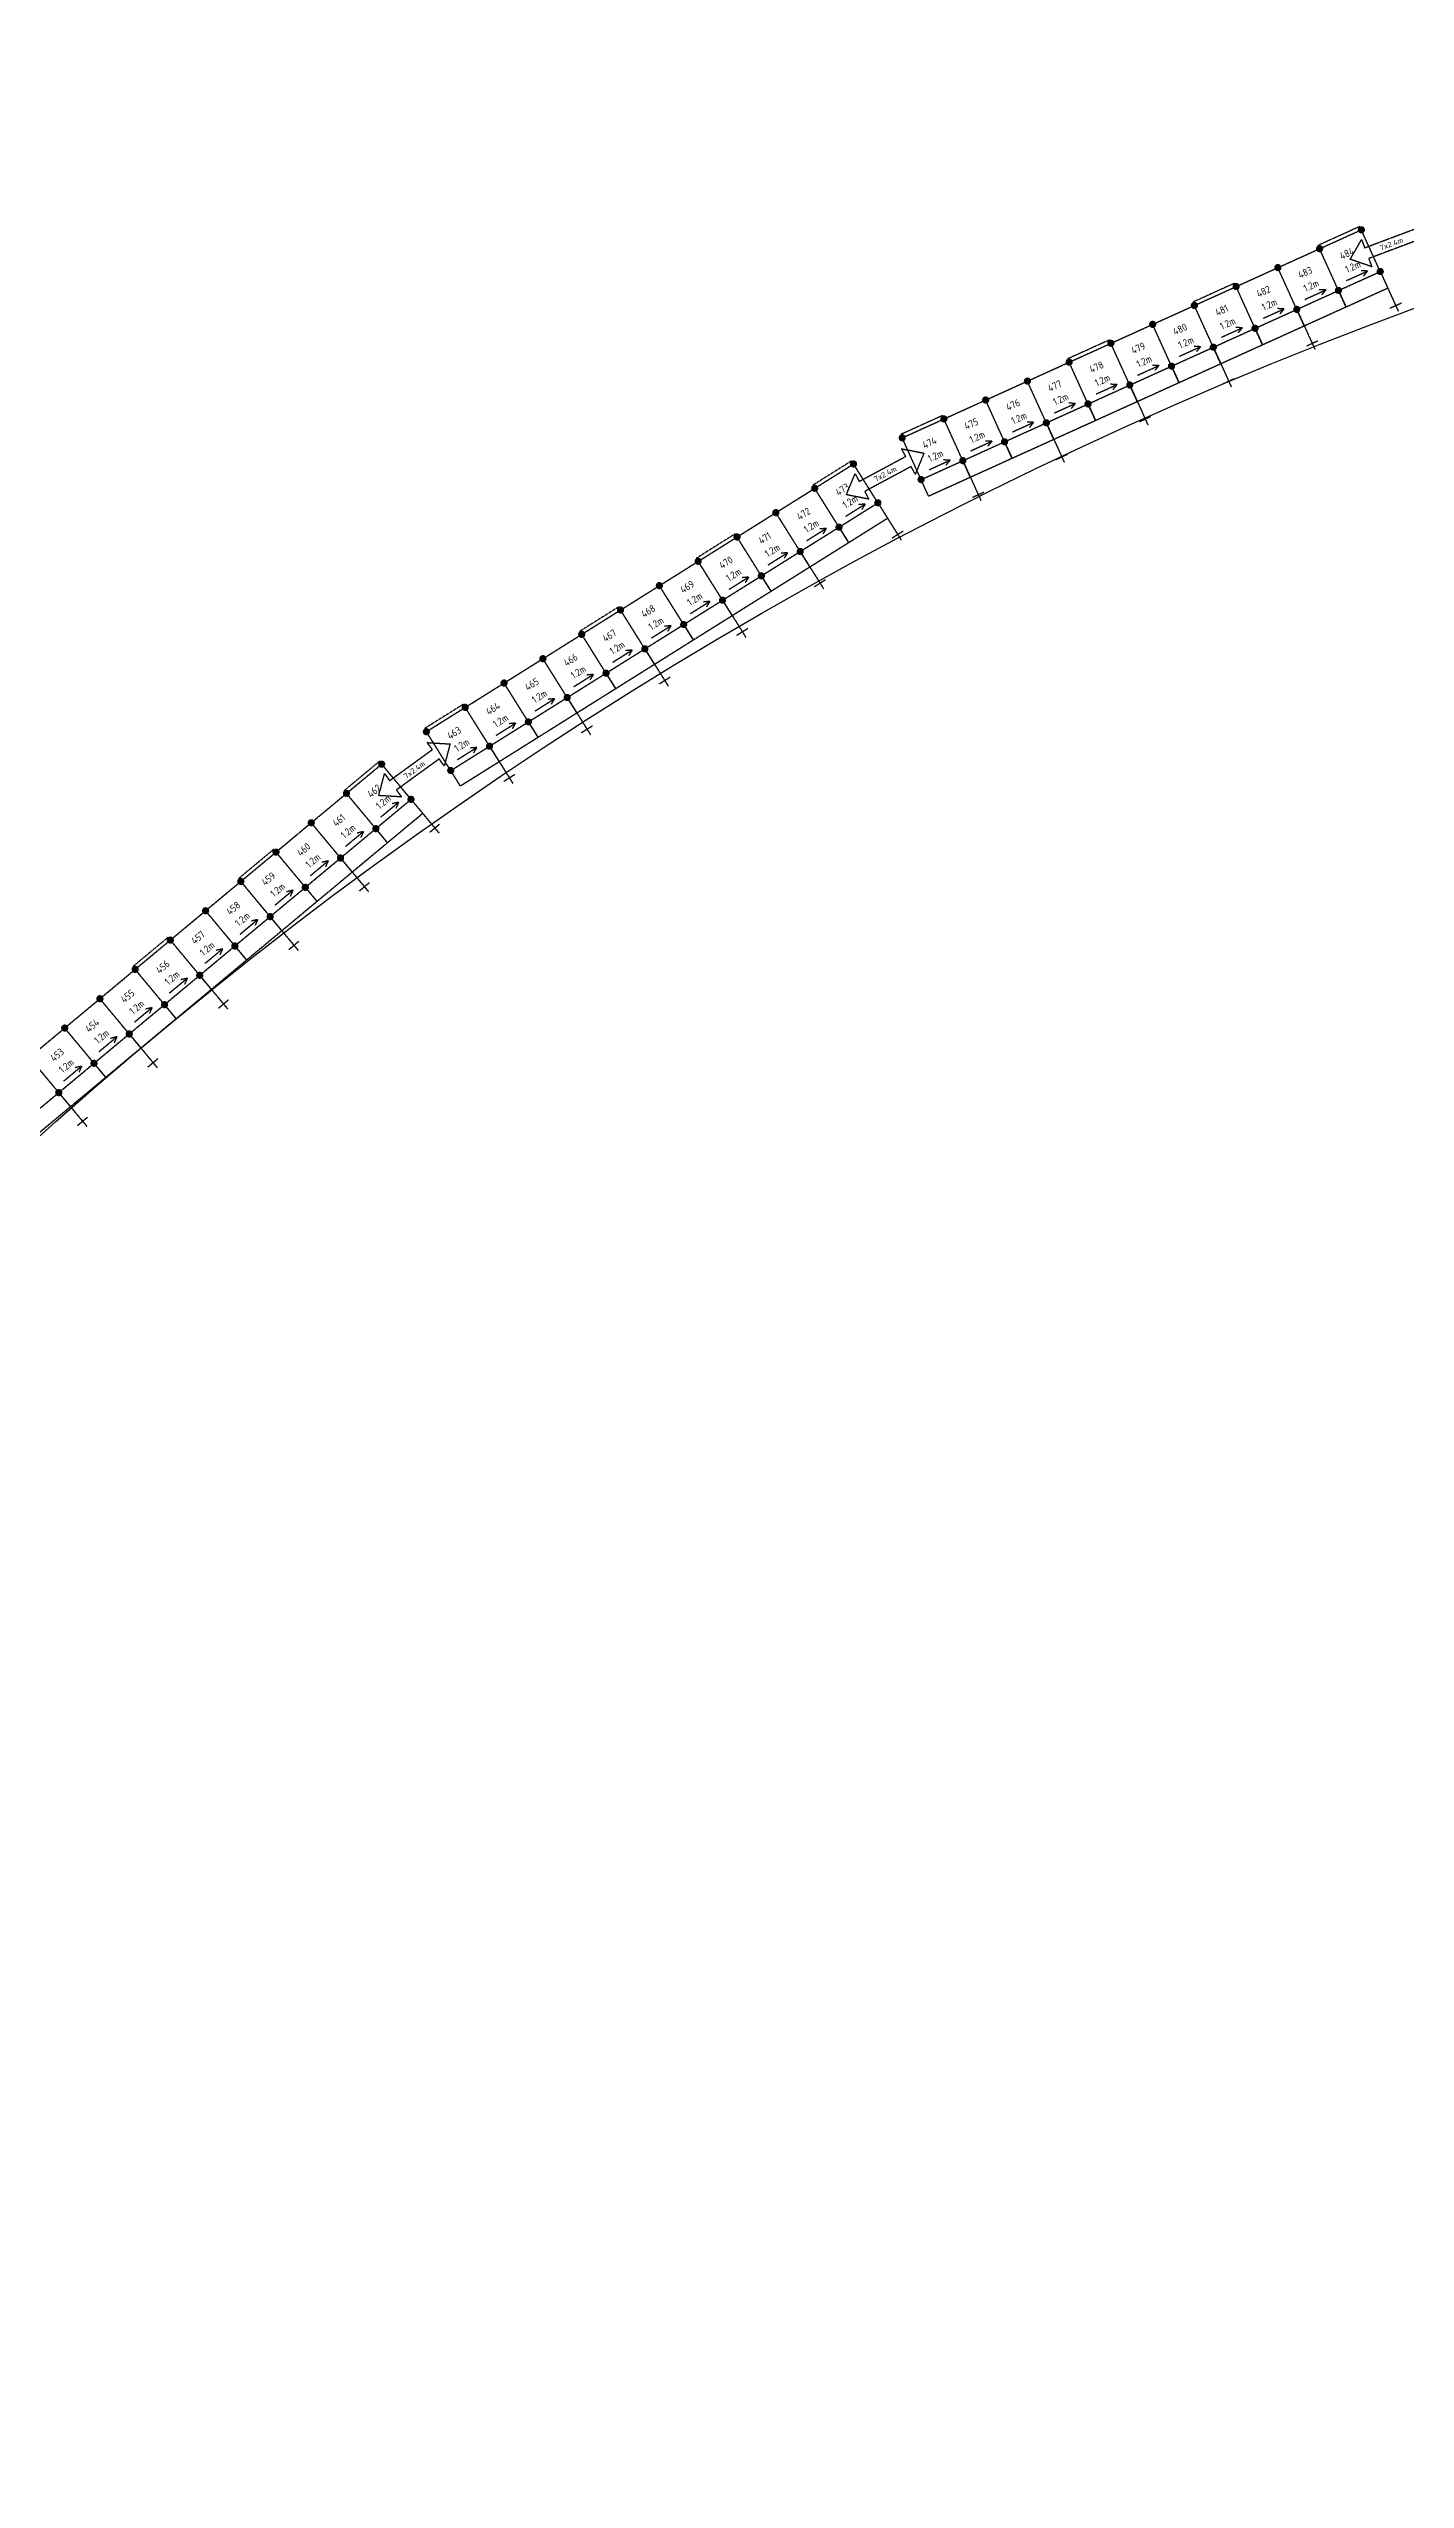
# Model space of a CAD drawing. Header units: millimetres. Extents: x -104667 to 131446, y -104429 to 134339.
# Drawn here: x -65138 to -27533, y 64347 to 131685 of the extents above; entities that cross this region are included whole.
import ezdxf
from ezdxf.enums import TextEntityAlignment as Align

# ---------------------------------------------------------------- set-up
doc = ezdxf.new("R2010")
doc.units = ezdxf.units.MM
doc.linetypes.add('KwikScaf_DASHED', pattern=[3.75, 2.5, -1.25])
doc.linetypes.add('KwikScaf_Line', pattern=[1, 1, 0])
doc.layers.get('0').update_dxf_attribs({"linetype": 'CONTINUOUS'})
doc.layers.add('KwikScaf Schematic', color=7, linetype='CONTINUOUS')
doc.styles.add('KwikScaf ISO', font='isocp.shx')

msp = doc.modelspace()

# ---------------------------------------------------------------- linework, layer by layer
msp.add_circle((13389, 13628), 118057)
at = {"layer": 'KwikScaf Schematic', "color": 1, "linetype": 'KwikScaf_DASHED'}
for p, q in [((-28796, 126757), (-29953, 126233)), ((-32267, 125185), (-33423, 124661)), ((-35737, 123613), (-36894, 123090)), ((-40365, 121518), (-41522, 120994)), ((-42881, 120263), (-43958, 119589)), ((-46110, 118240), (-47186, 117566)), ((-49339, 116218), (-50415, 115543)), ((-53644, 113521), (-54720, 112846)), ((-55970, 111940), (-56946, 111128)), ((-58898, 109503), (-59874, 108691)), ((-61827, 107066), (-62803, 106253))]:
    msp.add_line(p, q, dxfattribs=at)
at = {"layer": 'KwikScaf Schematic', "color": 1, "linetype": 'KwikScaf_Line'}
for p, q in [((-29912, 126142), (-28755, 126666)), ((-28231, 125509), (-28755, 126666)), ((-31068, 125618), (-29912, 126142)), ((-29388, 124985), (-29912, 126142)), ((-32225, 125094), (-31068, 125618)), ((-30544, 124461), (-31068, 125618)), ((-29388, 124985), (-28231, 125509)), ((-29164, 125261), (-28585, 125523)), ((-28585, 125523), (-28763, 125530)), ((-28585, 125523), (-28697, 125385)), ((-28231, 125509), (-28021, 125046)), ((-33382, 124570), (-32225, 125094)), ((-31701, 123937), (-32225, 125094)), ((-30544, 124461), (-29388, 124985)), ((-30321, 124737), (-29742, 124999)), ((-29742, 124999), (-29920, 125006)), ((-29742, 124999), (-29854, 124861)), ((-29388, 124985), (-29178, 124523)), ((-29178, 124523), (-29388, 124985)), ((-28021, 125046), (-29178, 124523)), ((-28021, 125046), (-27732, 124409)), ((-27964, 124496), (-27645, 124640)), ((-35696, 123522), (-34539, 124046)), ((-34539, 124046), (-33382, 124570)), ((-34015, 122889), (-34539, 124046)), ((-32858, 123413), (-33382, 124570)), ((-32858, 123413), (-31701, 123937)), ((-32635, 123689), (-32056, 123951)), ((-32056, 123951), (-32233, 123958)), ((-32056, 123951), (-32168, 123813)), ((-31701, 123937), (-30544, 124461)), ((-31701, 123937), (-31492, 123475)), ((-31492, 123475), (-31701, 123937)), ((-30335, 123999), (-31492, 123475)), ((-31478, 124213), (-30899, 124475)), ((-30899, 124475), (-31077, 124482)), ((-30899, 124475), (-31011, 124337)), ((-30544, 124461), (-30335, 123999)), ((-30335, 123999), (-30544, 124461)), ((-29178, 124523), (-30335, 123999)), ((-30335, 123999), (-30046, 123361)), ((-36853, 122998), (-35696, 123522)), ((-35172, 122365), (-35696, 123522)), ((-34015, 122889), (-32858, 123413)), ((-33791, 123165), (-33213, 123427)), ((-33213, 123427), (-33390, 123434)), ((-33213, 123427), (-33325, 123289)), ((-32858, 123413), (-32649, 122951)), ((-32649, 122951), (-32858, 123413)), ((-31492, 123475), (-32649, 122951)), ((-30278, 123448), (-29959, 123593)), ((-38010, 122474), (-36853, 122998)), ((-36329, 121842), (-36853, 122998)), ((-35172, 122365), (-34015, 122889)), ((-34948, 122641), (-34370, 122903)), ((-34370, 122903), (-34547, 122910)), ((-34370, 122903), (-34482, 122765)), ((-34015, 122889), (-33806, 122427)), ((-33806, 122427), (-34015, 122889)), ((-32649, 122951), (-33806, 122427)), ((-32649, 122951), (-32360, 122313)), ((-40323, 121427), (-39167, 121950)), ((-39167, 121950), (-38010, 122474)), ((-38643, 120794), (-39167, 121950)), ((-37486, 121318), (-38010, 122474)), ((-36329, 121842), (-35172, 122365)), ((-34962, 121903), (-36119, 121379)), ((-36105, 122117), (-35527, 122379)), ((-35527, 122379), (-35704, 122386)), ((-35527, 122379), (-35639, 122241)), ((-35172, 122365), (-34962, 121903)), ((-34962, 121903), (-35172, 122365)), ((-33806, 122427), (-34962, 121903)), ((-34962, 121903), (-34674, 121265)), ((-32591, 122400), (-32273, 122545)), ((-41480, 120903), (-40323, 121427)), ((-39799, 120270), (-40323, 121427)), ((-38643, 120794), (-37486, 121318)), ((-38419, 121069), (-37840, 121331)), ((-37840, 121331), (-38018, 121338)), ((-37840, 121331), (-37952, 121193)), ((-37486, 121318), (-36329, 121842)), ((-37486, 121318), (-37276, 120855)), ((-37276, 120855), (-37486, 121318)), ((-36119, 121379), (-37276, 120855)), ((-37262, 121593), (-36684, 121855)), ((-36684, 121855), (-36861, 121862)), ((-36684, 121855), (-36795, 121717)), ((-36329, 121842), (-36119, 121379)), ((-36119, 121379), (-36329, 121842)), ((-34905, 121352), (-34586, 121497)), ((-40956, 119746), (-41480, 120903)), ((-39799, 120270), (-38643, 120794)), ((-39576, 120545), (-38997, 120807)), ((-38997, 120807), (-39175, 120814)), ((-38997, 120807), (-39109, 120669)), ((-38643, 120794), (-38433, 120331)), ((-38433, 120331), (-38643, 120794)), ((-37276, 120855), (-38433, 120331)), ((-37276, 120855), (-36987, 120217)), ((-43905, 119504), (-42828, 120178)), ((-42154, 119102), (-42828, 120178)), ((-40956, 119746), (-39799, 120270)), ((-40733, 120021), (-40154, 120283)), ((-40154, 120283), (-40332, 120290)), ((-40154, 120283), (-40266, 120145)), ((-39799, 120270), (-39590, 119807)), ((-39590, 119807), (-39799, 120270)), ((-38433, 120331), (-39590, 119807)), ((-37219, 120304), (-36900, 120449)), ((-44981, 118830), (-43905, 119504)), ((-43230, 118428), (-43905, 119504)), ((-40747, 119283), (-40956, 119746)), ((-39590, 119807), (-40747, 119283)), ((-39590, 119807), (-39301, 119169)), ((-39533, 119256), (-39214, 119401)), ((-46057, 118156), (-44981, 118830)), ((-44307, 117754), (-44981, 118830)), ((-43230, 118428), (-42154, 119102)), ((-43046, 118731), (-42507, 119068)), ((-41884, 118672), (-42961, 117997)), ((-42507, 119068), (-42684, 119051)), ((-42507, 119068), (-42600, 118917)), ((-42154, 119102), (-41884, 118672)), ((-41884, 118672), (-41513, 118079)), ((-47133, 117481), (-46057, 118156)), ((-45383, 117079), (-46057, 118156)), ((-44307, 117754), (-43230, 118428)), ((-44122, 118057), (-43584, 118394)), ((-42961, 117997), (-44037, 117323)), ((-43584, 118394), (-43760, 118377)), ((-43584, 118394), (-43676, 118242)), ((-43230, 118428), (-42961, 117997)), ((-42961, 117997), (-43230, 118428)), ((-41754, 118134), (-41457, 118320)), ((-48210, 116807), (-47133, 117481)), ((-46459, 116405), (-47133, 117481)), ((-45383, 117079), (-44307, 117754)), ((-45198, 117383), (-44660, 117720)), ((-44037, 117323), (-45113, 116649)), ((-44660, 117720), (-44837, 117703)), ((-44660, 117720), (-44752, 117568)), ((-44307, 117754), (-44037, 117323)), ((-44037, 117323), (-44307, 117754)), ((-44037, 117323), (-43665, 116730)), ((-49286, 116133), (-48210, 116807)), ((-47535, 115731), (-48210, 116807)), ((-46459, 116405), (-45383, 117079)), ((-46274, 116708), (-45736, 117045)), ((-45113, 116649), (-46189, 115975)), ((-45736, 117045), (-45913, 117028)), ((-45736, 117045), (-45829, 116894)), ((-45383, 117079), (-45113, 116649)), ((-45113, 116649), (-45383, 117079)), ((-43906, 116785), (-43610, 116971)), ((-50362, 115459), (-49286, 116133)), ((-48612, 115057), (-49286, 116133)), ((-47535, 115731), (-46459, 116405)), ((-47351, 116034), (-46812, 116371)), ((-46189, 115975), (-47266, 115300)), ((-46812, 116371), (-46989, 116354)), ((-46812, 116371), (-46905, 116220)), ((-46459, 116405), (-46189, 115975)), ((-46189, 115975), (-46459, 116405)), ((-46189, 115975), (-45818, 115382)), ((-51438, 114784), (-50362, 115459)), ((-49688, 114382), (-50362, 115459)), ((-48612, 115057), (-47535, 115731)), ((-48427, 115360), (-47889, 115697)), ((-47266, 115300), (-48342, 114626)), ((-47889, 115697), (-48065, 115680)), ((-47889, 115697), (-47981, 115545)), ((-47535, 115731), (-47266, 115300)), ((-47266, 115300), (-47535, 115731)), ((-46059, 115437), (-45762, 115623)), ((-52514, 114110), (-51438, 114784)), ((-50764, 113708), (-51438, 114784)), ((-49688, 114382), (-48612, 115057)), ((-49503, 114686), (-48965, 115023)), ((-48342, 114626), (-49418, 113952)), ((-48965, 115023), (-49142, 115006)), ((-48965, 115023), (-49057, 114871)), ((-48612, 115057), (-48342, 114626)), ((-48342, 114626), (-48612, 115057)), ((-48342, 114626), (-47970, 114033)), ((-53591, 113436), (-52514, 114110)), ((-51840, 113034), (-52514, 114110)), ((-50764, 113708), (-49688, 114382)), ((-50579, 114011), (-50041, 114348)), ((-49418, 113952), (-50494, 113278)), ((-50041, 114348), (-50218, 114331)), ((-50041, 114348), (-50133, 114197)), ((-49688, 114382), (-49418, 113952)), ((-49418, 113952), (-49688, 114382)), ((-48211, 114088), (-47915, 114274)), ((-54667, 112762), (-53591, 113436)), ((-52916, 112360), (-53591, 113436)), ((-51840, 113034), (-50764, 113708)), ((-51655, 113337), (-51117, 113674)), ((-50494, 113278), (-51570, 112603)), ((-51117, 113674), (-51294, 113657)), ((-51117, 113674), (-51210, 113523)), ((-50764, 113708), (-50494, 113278)), ((-50494, 113278), (-50764, 113708)), ((-50494, 113278), (-50123, 112684)), ((-53993, 111685), (-54667, 112762)), ((-52916, 112360), (-51840, 113034)), ((-52732, 112663), (-52194, 113000)), ((-51570, 112603), (-52647, 111929)), ((-52194, 113000), (-52370, 112983)), ((-52194, 113000), (-52286, 112848)), ((-51840, 113034), (-51570, 112603)), ((-51570, 112603), (-51840, 113034)), ((-50364, 112740), (-50067, 112926)), ((-56882, 111051), (-55906, 111863)), ((-55093, 110887), (-55906, 111863)), ((-53993, 111685), (-52916, 112360)), ((-53808, 111988), (-53270, 112326)), ((-52647, 111929), (-53723, 111255)), ((-53270, 112326), (-53446, 112309)), ((-53270, 112326), (-53362, 112174)), ((-52916, 112360), (-52647, 111929)), ((-52647, 111929), (-52916, 112360)), ((-52647, 111929), (-52275, 111336)), ((-53723, 111255), (-53993, 111685)), ((-52516, 111391), (-52220, 111577)), ((-57858, 110239), (-56882, 111051)), ((-56070, 110075), (-56882, 111051)), ((-56070, 110075), (-55093, 110887)), ((-55927, 110400), (-55439, 110806)), ((-54768, 110497), (-55745, 109684)), ((-55439, 110806), (-55612, 110766)), ((-55439, 110806), (-55510, 110644)), ((-55093, 110887), (-54768, 110497)), ((-54768, 110497), (-54321, 109959)), ((-58834, 109426), (-57858, 110239)), ((-57046, 109262), (-57858, 110239)), ((-57046, 109262), (-56070, 110075)), ((-56903, 109588), (-56415, 109994)), ((-56415, 109994), (-56588, 109953)), ((-56415, 109994), (-56486, 109831)), ((-56070, 110075), (-55745, 109684)), ((-55745, 109684), (-56070, 110075)), ((-54567, 109981), (-54298, 110205)), ((-59810, 108614), (-58834, 109426)), ((-58022, 108450), (-58834, 109426)), ((-58022, 108450), (-57046, 109262)), ((-57879, 108775), (-57391, 109181)), ((-57391, 109181), (-57564, 109141)), ((-57391, 109181), (-57463, 109019)), ((-57046, 109262), (-56721, 108872)), ((-56721, 108872), (-57046, 109262)), ((-55745, 109684), (-56721, 108872)), ((-60787, 107801), (-59810, 108614)), ((-58998, 107638), (-59810, 108614)), ((-58998, 107638), (-58022, 108450)), ((-58022, 108450), (-57697, 108060)), ((-57697, 108060), (-58022, 108450)), ((-56721, 108872), (-57697, 108060)), ((-56721, 108872), (-56273, 108334)), ((-56519, 108356), (-56250, 108580)), ((-61763, 106989), (-60787, 107801)), ((-59974, 106825), (-60787, 107801)), ((-58856, 107963), (-58367, 108369)), ((-57697, 108060), (-58673, 107247)), ((-58367, 108369), (-58540, 108328)), ((-58367, 108369), (-58439, 108206)), ((-59974, 106825), (-58998, 107638)), ((-59832, 107150), (-59344, 107557)), ((-58673, 107247), (-59649, 106435)), ((-59344, 107557), (-59516, 107516)), ((-59344, 107557), (-59415, 107394)), ((-58998, 107638), (-58673, 107247)), ((-58673, 107247), (-58998, 107638)), ((-58673, 107247), (-58225, 106709)), ((-62739, 106177), (-61763, 106989)), ((-60950, 106013), (-61763, 106989)), ((-60950, 106013), (-59974, 106825)), ((-60808, 106338), (-60320, 106744)), ((-59649, 106435), (-60625, 105622)), ((-60320, 106744), (-60493, 106704)), ((-60320, 106744), (-60391, 106582)), ((-59974, 106825), (-59649, 106435)), ((-59649, 106435), (-59974, 106825)), ((-58472, 106732), (-58203, 106956)), ((-63715, 105364), (-62739, 106177)), ((-61927, 105200), (-62739, 106177)), ((-61927, 105200), (-60950, 106013)), ((-61784, 105526), (-61296, 105932)), ((-61296, 105932), (-61469, 105891)), ((-61296, 105932), (-61367, 105769)), ((-60950, 106013), (-60625, 105622)), ((-60625, 105622), (-60950, 106013)), ((-64691, 104552), (-63715, 105364)), ((-62903, 104388), (-63715, 105364)), ((-62903, 104388), (-61927, 105200)), ((-62760, 104713), (-62272, 105119)), ((-62272, 105119), (-62445, 105079)), ((-62272, 105119), (-62343, 104957)), ((-61927, 105200), (-61602, 104810)), ((-61602, 104810), (-61927, 105200)), ((-60625, 105622), (-61602, 104810)), ((-60625, 105622), (-60178, 105084)), ((-60424, 105107), (-60155, 105331)), ((-65667, 103739), (-64691, 104552)), ((-63879, 103576), (-64691, 104552)), ((-63879, 103576), (-62903, 104388)), ((-62903, 104388), (-62578, 103998)), ((-62578, 103998), (-62903, 104388)), ((-61602, 104810), (-62578, 103998)), ((-64855, 102763), (-65667, 103739)), ((-63736, 103901), (-63248, 104307)), ((-62578, 103998), (-63554, 103185)), ((-63248, 104307), (-63421, 104266)), ((-63248, 104307), (-63320, 104144)), ((-62578, 103998), (-62130, 103459)), ((-62376, 103482), (-62107, 103706)), ((-64855, 102763), (-63879, 103576)), ((-64713, 103088), (-64224, 103495)), ((-63554, 103185), (-64530, 102373)), ((-64224, 103495), (-64397, 103454)), ((-64224, 103495), (-64296, 103332)), ((-63879, 103576), (-63554, 103185)), ((-63554, 103185), (-63879, 103576)), ((-65831, 101951), (-64855, 102763)), ((-64530, 102373), (-65506, 101560)), ((-64855, 102763), (-64530, 102373)), ((-64530, 102373), (-64855, 102763)), ((-64530, 102373), (-64082, 101835)), ((-64329, 101857), (-64060, 102081))]:
    msp.add_line(p, q, dxfattribs=at)
at = {"layer": 'KwikScaf Schematic', "color": 3, "linetype": 'KwikScaf_Line'}
for p, q in [((-28664, 126168), (-27294, 126681)), ((-29064, 125847), (-28748, 126393)), ((-28748, 126393), (-28664, 126168)), ((-27181, 126381), (-28551, 125868)), ((-28467, 125643), (-29064, 125847)), ((-28551, 125868), (-28467, 125643)), ((-41382, 120389), (-41496, 120600)), ((-41496, 120600), (-40877, 120479)), ((-43026, 119325), (-42785, 119908)), ((-42785, 119908), (-42671, 119697)), ((-42671, 119697), (-41382, 120389)), ((-41231, 120107), (-42520, 119415)), ((-41117, 119896), (-41231, 120107)), ((-40877, 120479), (-41117, 119896)), ((-42406, 119203), (-43026, 119325)), ((-42520, 119415), (-42406, 119203)), ((-54501, 112266), (-54642, 112460)), ((-54642, 112460), (-54012, 112423)), ((-55686, 111407), (-54501, 112266)), ((-54313, 112007), (-55498, 111148)), ((-54172, 111812), (-54313, 112007)), ((-54012, 112423), (-54172, 111812)), ((-55987, 110991), (-55826, 111601)), ((-55826, 111601), (-55686, 111407)), ((-55498, 111148), (-55357, 110954)), ((-55357, 110954), (-55987, 110991))]:
    msp.add_line(p, q, dxfattribs=at)
at = {"layer": 'KwikScaf Schematic', "color": 1, "linetype": 'KwikScaf_Line', "const_width": 100}
for points in [[(-28775, 126712, -0.198912), (-28737, 126713, -0.198912), (-28709, 126687, -0.198912), (-28708, 126648, -0.198912), (-28734, 126621, -0.198912), (-28772, 126619, -0.198912), (-28800, 126645, -0.198912), (-28801, 126684, -0.198912)], [(-29932, 126188, -0.198912), (-29894, 126189, -0.198912), (-29866, 126163, -0.198912), (-29865, 126125, -0.198912), (-29891, 126097, -0.198912), (-29929, 126095, -0.198912), (-29957, 126122, -0.198912), (-29958, 126160, -0.198912)], [(-29932, 126188, -0.198912), (-29894, 126189, -0.198912), (-29866, 126163, -0.198912), (-29865, 126125, -0.198912), (-29891, 126097, -0.198912), (-29929, 126095, -0.198912), (-29957, 126122, -0.198912), (-29958, 126160, -0.198912)], [(-31089, 125664, -0.198912), (-31051, 125665, -0.198912), (-31023, 125639, -0.198912), (-31022, 125601, -0.198912), (-31048, 125573, -0.198912), (-31086, 125571, -0.198912), (-31114, 125598, -0.198912), (-31115, 125636, -0.198912)], [(-31089, 125664, -0.198912), (-31051, 125665, -0.198912), (-31023, 125639, -0.198912), (-31022, 125601, -0.198912), (-31048, 125573, -0.198912), (-31086, 125571, -0.198912), (-31114, 125598, -0.198912), (-31115, 125636, -0.198912)], [(-28251, 125555, -0.198912), (-28213, 125556, -0.198912), (-28185, 125530, -0.198912), (-28184, 125492, -0.198912), (-28210, 125464, -0.198912), (-28248, 125462, -0.198912), (-28276, 125489, -0.198912), (-28278, 125527, -0.198912)], [(-33403, 124616, -0.198912), (-33365, 124617, -0.198912), (-33337, 124591, -0.198912), (-33335, 124553, -0.198912), (-33362, 124525, -0.198912), (-33400, 124523, -0.198912), (-33428, 124550, -0.198912), (-33429, 124588, -0.198912)], [(-33403, 124616, -0.198912), (-33365, 124617, -0.198912), (-33337, 124591, -0.198912), (-33335, 124553, -0.198912), (-33362, 124525, -0.198912), (-33400, 124523, -0.198912), (-33428, 124550, -0.198912), (-33429, 124588, -0.198912)], [(-32246, 125140, -0.198912), (-32208, 125141, -0.198912), (-32180, 125115, -0.198912), (-32179, 125077, -0.198912), (-32205, 125049, -0.198912), (-32243, 125047, -0.198912), (-32271, 125074, -0.198912), (-32272, 125112, -0.198912)], [(-32246, 125140, -0.198912), (-32208, 125141, -0.198912), (-32180, 125115, -0.198912), (-32179, 125077, -0.198912), (-32205, 125049, -0.198912), (-32243, 125047, -0.198912), (-32271, 125074, -0.198912), (-32272, 125112, -0.198912)], [(-29408, 125031, -0.198912), (-29370, 125032, -0.198912), (-29342, 125006, -0.198912), (-29341, 124968, -0.198912), (-29367, 124940, -0.198912), (-29405, 124938, -0.198912), (-29433, 124965, -0.198912), (-29434, 125003, -0.198912)], [(-29408, 125031, -0.198912), (-29370, 125032, -0.198912), (-29342, 125006, -0.198912), (-29341, 124968, -0.198912), (-29367, 124940, -0.198912), (-29405, 124938, -0.198912), (-29433, 124965, -0.198912), (-29434, 125003, -0.198912)], [(-34560, 124092, -0.198912), (-34521, 124093, -0.198912), (-34494, 124067, -0.198912), (-34492, 124029, -0.198912), (-34518, 124001, -0.198912), (-34557, 124000, -0.198912), (-34585, 124026, -0.198912), (-34586, 124064, -0.198912)], [(-34560, 124092, -0.198912), (-34521, 124093, -0.198912), (-34494, 124067, -0.198912), (-34492, 124029, -0.198912), (-34518, 124001, -0.198912), (-34557, 124000, -0.198912), (-34585, 124026, -0.198912), (-34586, 124064, -0.198912)], [(-31722, 123983, -0.198912), (-31684, 123984, -0.198912), (-31656, 123958, -0.198912), (-31655, 123920, -0.198912), (-31681, 123892, -0.198912), (-31719, 123891, -0.198912), (-31747, 123917, -0.198912), (-31748, 123955, -0.198912)], [(-31722, 123983, -0.198912), (-31684, 123984, -0.198912), (-31656, 123958, -0.198912), (-31655, 123920, -0.198912), (-31681, 123892, -0.198912), (-31719, 123891, -0.198912), (-31747, 123917, -0.198912), (-31748, 123955, -0.198912)], [(-30565, 124507, -0.198912), (-30527, 124508, -0.198912), (-30499, 124482, -0.198912), (-30498, 124444, -0.198912), (-30524, 124416, -0.198912), (-30562, 124415, -0.198912), (-30590, 124441, -0.198912), (-30591, 124479, -0.198912)], [(-30565, 124507, -0.198912), (-30527, 124508, -0.198912), (-30499, 124482, -0.198912), (-30498, 124444, -0.198912), (-30524, 124416, -0.198912), (-30562, 124415, -0.198912), (-30590, 124441, -0.198912), (-30591, 124479, -0.198912)], [(-35717, 123568, -0.198912), (-35678, 123569, -0.198912), (-35650, 123543, -0.198912), (-35649, 123505, -0.198912), (-35675, 123477, -0.198912), (-35714, 123476, -0.198912), (-35741, 123502, -0.198912), (-35743, 123540, -0.198912)], [(-35717, 123568, -0.198912), (-35678, 123569, -0.198912), (-35650, 123543, -0.198912), (-35649, 123505, -0.198912), (-35675, 123477, -0.198912), (-35714, 123476, -0.198912), (-35741, 123502, -0.198912), (-35743, 123540, -0.198912)], [(-32879, 123459, -0.198912), (-32841, 123460, -0.198912), (-32813, 123434, -0.198912), (-32811, 123396, -0.198912), (-32838, 123368, -0.198912), (-32876, 123367, -0.198912), (-32904, 123393, -0.198912), (-32905, 123431, -0.198912)], [(-32879, 123459, -0.198912), (-32841, 123460, -0.198912), (-32813, 123434, -0.198912), (-32811, 123396, -0.198912), (-32838, 123368, -0.198912), (-32876, 123367, -0.198912), (-32904, 123393, -0.198912), (-32905, 123431, -0.198912)], [(-38030, 122520, -0.198912), (-37992, 122521, -0.198912), (-37964, 122495, -0.198912), (-37963, 122457, -0.198912), (-37989, 122429, -0.198912), (-38027, 122428, -0.198912), (-38055, 122454, -0.198912), (-38056, 122492, -0.198912)], [(-38030, 122520, -0.198912), (-37992, 122521, -0.198912), (-37964, 122495, -0.198912), (-37963, 122457, -0.198912), (-37989, 122429, -0.198912), (-38027, 122428, -0.198912), (-38055, 122454, -0.198912), (-38056, 122492, -0.198912)], [(-36873, 123044, -0.198912), (-36835, 123045, -0.198912), (-36807, 123019, -0.198912), (-36806, 122981, -0.198912), (-36832, 122953, -0.198912), (-36870, 122952, -0.198912), (-36898, 122978, -0.198912), (-36900, 123016, -0.198912)], [(-36873, 123044, -0.198912), (-36835, 123045, -0.198912), (-36807, 123019, -0.198912), (-36806, 122981, -0.198912), (-36832, 122953, -0.198912), (-36870, 122952, -0.198912), (-36898, 122978, -0.198912), (-36900, 123016, -0.198912)], [(-34036, 122935, -0.198912), (-33997, 122936, -0.198912), (-33970, 122910, -0.198912), (-33968, 122872, -0.198912), (-33994, 122844, -0.198912), (-34033, 122843, -0.198912), (-34061, 122869, -0.198912), (-34062, 122907, -0.198912)], [(-34036, 122935, -0.198912), (-33997, 122936, -0.198912), (-33970, 122910, -0.198912), (-33968, 122872, -0.198912), (-33994, 122844, -0.198912), (-34033, 122843, -0.198912), (-34061, 122869, -0.198912), (-34062, 122907, -0.198912)], [(-39187, 121996, -0.198912), (-39149, 121997, -0.198912), (-39121, 121971, -0.198912), (-39120, 121933, -0.198912), (-39146, 121905, -0.198912), (-39184, 121904, -0.198912), (-39212, 121930, -0.198912), (-39213, 121968, -0.198912)], [(-39187, 121996, -0.198912), (-39149, 121997, -0.198912), (-39121, 121971, -0.198912), (-39120, 121933, -0.198912), (-39146, 121905, -0.198912), (-39184, 121904, -0.198912), (-39212, 121930, -0.198912), (-39213, 121968, -0.198912)], [(-36349, 121887, -0.198912), (-36311, 121888, -0.198912), (-36283, 121862, -0.198912), (-36282, 121824, -0.198912), (-36308, 121796, -0.198912), (-36346, 121795, -0.198912), (-36374, 121821, -0.198912), (-36376, 121859, -0.198912)], [(-36349, 121887, -0.198912), (-36311, 121888, -0.198912), (-36283, 121862, -0.198912), (-36282, 121824, -0.198912), (-36308, 121796, -0.198912), (-36346, 121795, -0.198912), (-36374, 121821, -0.198912), (-36376, 121859, -0.198912)], [(-35193, 122411, -0.198912), (-35154, 122412, -0.198912), (-35126, 122386, -0.198912), (-35125, 122348, -0.198912), (-35151, 122320, -0.198912), (-35190, 122319, -0.198912), (-35218, 122345, -0.198912), (-35219, 122383, -0.198912)], [(-35193, 122411, -0.198912), (-35154, 122412, -0.198912), (-35126, 122386, -0.198912), (-35125, 122348, -0.198912), (-35151, 122320, -0.198912), (-35190, 122319, -0.198912), (-35218, 122345, -0.198912), (-35219, 122383, -0.198912)], [(-40344, 121472, -0.198912), (-40306, 121473, -0.198912), (-40278, 121447, -0.198912), (-40277, 121409, -0.198912), (-40303, 121381, -0.198912), (-40341, 121380, -0.198912), (-40369, 121406, -0.198912), (-40370, 121444, -0.198912)], [(-40344, 121472, -0.198912), (-40306, 121473, -0.198912), (-40278, 121447, -0.198912), (-40277, 121409, -0.198912), (-40303, 121381, -0.198912), (-40341, 121380, -0.198912), (-40369, 121406, -0.198912), (-40370, 121444, -0.198912)], [(-37506, 121363, -0.198912), (-37468, 121364, -0.198912), (-37440, 121338, -0.198912), (-37439, 121300, -0.198912), (-37465, 121272, -0.198912), (-37503, 121271, -0.198912), (-37531, 121297, -0.198912), (-37533, 121335, -0.198912)], [(-37506, 121363, -0.198912), (-37468, 121364, -0.198912), (-37440, 121338, -0.198912), (-37439, 121300, -0.198912), (-37465, 121272, -0.198912), (-37503, 121271, -0.198912), (-37531, 121297, -0.198912), (-37533, 121335, -0.198912)], [(-41501, 120948, -0.198912), (-41463, 120949, -0.198912), (-41435, 120923, -0.198912), (-41434, 120885, -0.198912), (-41460, 120857, -0.198912), (-41498, 120856, -0.198912), (-41526, 120882, -0.198912), (-41527, 120920, -0.198912)], [(-38663, 120839, -0.198912), (-38625, 120840, -0.198912), (-38597, 120814, -0.198912), (-38596, 120776, -0.198912), (-38622, 120748, -0.198912), (-38660, 120747, -0.198912), (-38688, 120773, -0.198912), (-38689, 120811, -0.198912)], [(-38663, 120839, -0.198912), (-38625, 120840, -0.198912), (-38597, 120814, -0.198912), (-38596, 120776, -0.198912), (-38622, 120748, -0.198912), (-38660, 120747, -0.198912), (-38688, 120773, -0.198912), (-38689, 120811, -0.198912)], [(-42855, 120221, -0.198912), (-42817, 120227, -0.198912), (-42786, 120205, -0.198912), (-42780, 120167, -0.198912), (-42802, 120136, -0.198912), (-42840, 120130, -0.198912), (-42871, 120152, -0.198912), (-42877, 120190, -0.198912)], [(-39820, 120315, -0.198912), (-39782, 120316, -0.198912), (-39754, 120290, -0.198912), (-39753, 120252, -0.198912), (-39779, 120224, -0.198912), (-39817, 120223, -0.198912), (-39845, 120249, -0.198912), (-39846, 120287, -0.198912)], [(-39820, 120315, -0.198912), (-39782, 120316, -0.198912), (-39754, 120290, -0.198912), (-39753, 120252, -0.198912), (-39779, 120224, -0.198912), (-39817, 120223, -0.198912), (-39845, 120249, -0.198912), (-39846, 120287, -0.198912)], [(-43931, 119547, -0.198912), (-43893, 119553, -0.198912), (-43862, 119531, -0.198912), (-43856, 119493, -0.198912), (-43878, 119462, -0.198912), (-43916, 119455, -0.198912), (-43947, 119478, -0.198912), (-43953, 119515, -0.198912)], [(-40977, 119791, -0.198912), (-40939, 119792, -0.198912), (-40911, 119766, -0.198912), (-40910, 119728, -0.198912), (-40936, 119700, -0.198912), (-40974, 119699, -0.198912), (-41002, 119725, -0.198912), (-41003, 119763, -0.198912)], [(-45007, 118872, -0.198912), (-44970, 118879, -0.198912), (-44938, 118857, -0.198912), (-44932, 118819, -0.198912), (-44954, 118788, -0.198912), (-44992, 118781, -0.198912), (-45023, 118803, -0.198912), (-45030, 118841, -0.198912)], [(-43257, 118470, -0.198912), (-43219, 118477, -0.198912), (-43188, 118455, -0.198912), (-43182, 118417, -0.198912), (-43204, 118386, -0.198912), (-43242, 118379, -0.198912), (-43273, 118401, -0.198912), (-43279, 118439, -0.198912)], [(-46084, 118198, -0.198912), (-46046, 118204, -0.198912), (-46015, 118182, -0.198912), (-46008, 118145, -0.198912), (-46031, 118113, -0.198912), (-46068, 118107, -0.198912), (-46099, 118129, -0.198912), (-46106, 118167, -0.198912)], [(-44333, 117796, -0.198912), (-44295, 117802, -0.198912), (-44264, 117780, -0.198912), (-44258, 117743, -0.198912), (-44280, 117711, -0.198912), (-44318, 117705, -0.198912), (-44349, 117727, -0.198912), (-44355, 117765, -0.198912)], [(-47160, 117524, -0.198912), (-47122, 117530, -0.198912), (-47091, 117508, -0.198912), (-47085, 117470, -0.198912), (-47107, 117439, -0.198912), (-47145, 117433, -0.198912), (-47176, 117455, -0.198912), (-47182, 117493, -0.198912)], [(-45409, 117122, -0.198912), (-45372, 117128, -0.198912), (-45340, 117106, -0.198912), (-45334, 117068, -0.198912), (-45356, 117037, -0.198912), (-45394, 117031, -0.198912), (-45425, 117053, -0.198912), (-45432, 117091, -0.198912)], [(-48236, 116850, -0.198912), (-48198, 116856, -0.198912), (-48167, 116834, -0.198912), (-48161, 116796, -0.198912), (-48183, 116765, -0.198912), (-48221, 116758, -0.198912), (-48252, 116781, -0.198912), (-48258, 116818, -0.198912)], [(-46486, 116448, -0.198912), (-46448, 116454, -0.198912), (-46417, 116432, -0.198912), (-46410, 116394, -0.198912), (-46433, 116363, -0.198912), (-46470, 116356, -0.198912), (-46501, 116379, -0.198912), (-46508, 116416, -0.198912)], [(-49312, 116175, -0.198912), (-49275, 116182, -0.198912), (-49243, 116159, -0.198912), (-49237, 116122, -0.198912), (-49259, 116091, -0.198912), (-49297, 116084, -0.198912), (-49328, 116106, -0.198912), (-49335, 116144, -0.198912)], [(-47562, 115773, -0.198912), (-47524, 115780, -0.198912), (-47493, 115757, -0.198912), (-47487, 115720, -0.198912), (-47509, 115689, -0.198912), (-47546, 115682, -0.198912), (-47578, 115704, -0.198912), (-47584, 115742, -0.198912)], [(-50389, 115501, -0.198912), (-50351, 115507, -0.198912), (-50320, 115485, -0.198912), (-50313, 115447, -0.198912), (-50335, 115416, -0.198912), (-50373, 115410, -0.198912), (-50404, 115432, -0.198912), (-50411, 115470, -0.198912)], [(-48638, 115099, -0.198912), (-48600, 115105, -0.198912), (-48569, 115083, -0.198912), (-48563, 115045, -0.198912), (-48585, 115014, -0.198912), (-48623, 115008, -0.198912), (-48654, 115030, -0.198912), (-48660, 115068, -0.198912)], [(-51465, 114827, -0.198912), (-51427, 114833, -0.198912), (-51396, 114811, -0.198912), (-51389, 114773, -0.198912), (-51412, 114742, -0.198912), (-51449, 114736, -0.198912), (-51481, 114758, -0.198912), (-51487, 114796, -0.198912)], [(-49714, 114425, -0.198912), (-49677, 114431, -0.198912), (-49645, 114409, -0.198912), (-49639, 114371, -0.198912), (-49661, 114340, -0.198912), (-49699, 114334, -0.198912), (-49730, 114356, -0.198912), (-49736, 114394, -0.198912)], [(-52541, 114152, -0.198912), (-52503, 114159, -0.198912), (-52472, 114137, -0.198912), (-52466, 114099, -0.198912), (-52488, 114068, -0.198912), (-52526, 114061, -0.198912), (-52557, 114084, -0.198912), (-52563, 114121, -0.198912)], [(-50791, 113751, -0.198912), (-50753, 113757, -0.198912), (-50722, 113735, -0.198912), (-50715, 113697, -0.198912), (-50737, 113666, -0.198912), (-50775, 113659, -0.198912), (-50806, 113682, -0.198912), (-50813, 113719, -0.198912)], [(-53617, 113478, -0.198912), (-53579, 113485, -0.198912), (-53548, 113462, -0.198912), (-53542, 113425, -0.198912), (-53564, 113393, -0.198912), (-53602, 113387, -0.198912), (-53633, 113409, -0.198912), (-53639, 113447, -0.198912)], [(-51867, 113076, -0.198912), (-51829, 113083, -0.198912), (-51798, 113060, -0.198912), (-51791, 113023, -0.198912), (-51814, 112992, -0.198912), (-51851, 112985, -0.198912), (-51883, 113007, -0.198912), (-51889, 113045, -0.198912)], [(-52943, 112402, -0.198912), (-52905, 112408, -0.198912), (-52874, 112386, -0.198912), (-52868, 112348, -0.198912), (-52890, 112317, -0.198912), (-52928, 112311, -0.198912), (-52959, 112333, -0.198912), (-52965, 112371, -0.198912)], [(-55938, 111902, -0.198912), (-55901, 111913, -0.198912), (-55867, 111895, -0.198912), (-55856, 111859, -0.198912), (-55874, 111825, -0.198912), (-55910, 111814, -0.198912), (-55944, 111831, -0.198912), (-55956, 111868, -0.198912)], [(-54019, 111728, -0.198912), (-53981, 111734, -0.198912), (-53950, 111712, -0.198912), (-53944, 111674, -0.198912), (-53966, 111643, -0.198912), (-54004, 111637, -0.198912), (-54035, 111659, -0.198912), (-54041, 111697, -0.198912)], [(-56914, 111089, -0.198912), (-56877, 111101, -0.198912), (-56844, 111083, -0.198912), (-56832, 111046, -0.198912), (-56850, 111013, -0.198912), (-56887, 111001, -0.198912), (-56920, 111019, -0.198912), (-56932, 111056, -0.198912)], [(-56914, 111089, -0.198912), (-56877, 111101, -0.198912), (-56844, 111083, -0.198912), (-56832, 111046, -0.198912), (-56850, 111013, -0.198912), (-56887, 111001, -0.198912), (-56920, 111019, -0.198912), (-56932, 111056, -0.198912)], [(-55125, 110926, -0.198912), (-55089, 110937, -0.198912), (-55055, 110919, -0.198912), (-55044, 110883, -0.198912), (-55061, 110849, -0.198912), (-55098, 110837, -0.198912), (-55132, 110855, -0.198912), (-55143, 110892, -0.198912)], [(-57890, 110277, -0.198912), (-57854, 110288, -0.198912), (-57820, 110271, -0.198912), (-57808, 110234, -0.198912), (-57826, 110200, -0.198912), (-57863, 110189, -0.198912), (-57897, 110207, -0.198912), (-57908, 110243, -0.198912)], [(-57890, 110277, -0.198912), (-57854, 110288, -0.198912), (-57820, 110271, -0.198912), (-57808, 110234, -0.198912), (-57826, 110200, -0.198912), (-57863, 110189, -0.198912), (-57897, 110207, -0.198912), (-57908, 110243, -0.198912)], [(-56102, 110113, -0.198912), (-56065, 110125, -0.198912), (-56031, 110107, -0.198912), (-56020, 110070, -0.198912), (-56038, 110036, -0.198912), (-56074, 110025, -0.198912), (-56108, 110043, -0.198912), (-56119, 110079, -0.198912)], [(-56102, 110113, -0.198912), (-56065, 110125, -0.198912), (-56031, 110107, -0.198912), (-56020, 110070, -0.198912), (-56038, 110036, -0.198912), (-56074, 110025, -0.198912), (-56108, 110043, -0.198912), (-56119, 110079, -0.198912)], [(-58866, 109465, -0.198912), (-58830, 109476, -0.198912), (-58796, 109458, -0.198912), (-58784, 109422, -0.198912), (-58802, 109388, -0.198912), (-58839, 109376, -0.198912), (-58873, 109394, -0.198912), (-58884, 109431, -0.198912)], [(-58866, 109465, -0.198912), (-58830, 109476, -0.198912), (-58796, 109458, -0.198912), (-58784, 109422, -0.198912), (-58802, 109388, -0.198912), (-58839, 109376, -0.198912), (-58873, 109394, -0.198912), (-58884, 109431, -0.198912)], [(-57078, 109301, -0.198912), (-57041, 109312, -0.198912), (-57007, 109294, -0.198912), (-56996, 109258, -0.198912), (-57014, 109224, -0.198912), (-57050, 109213, -0.198912), (-57084, 109230, -0.198912), (-57096, 109267, -0.198912)], [(-57078, 109301, -0.198912), (-57041, 109312, -0.198912), (-57007, 109294, -0.198912), (-56996, 109258, -0.198912), (-57014, 109224, -0.198912), (-57050, 109213, -0.198912), (-57084, 109230, -0.198912), (-57096, 109267, -0.198912)], [(-59842, 108652, -0.198912), (-59806, 108664, -0.198912), (-59772, 108646, -0.198912), (-59761, 108609, -0.198912), (-59778, 108575, -0.198912), (-59815, 108564, -0.198912), (-59849, 108582, -0.198912), (-59860, 108618, -0.198912)], [(-59842, 108652, -0.198912), (-59806, 108664, -0.198912), (-59772, 108646, -0.198912), (-59761, 108609, -0.198912), (-59778, 108575, -0.198912), (-59815, 108564, -0.198912), (-59849, 108582, -0.198912), (-59860, 108618, -0.198912)], [(-58054, 108488, -0.198912), (-58017, 108500, -0.198912), (-57983, 108482, -0.198912), (-57972, 108445, -0.198912), (-57990, 108412, -0.198912), (-58026, 108400, -0.198912), (-58060, 108418, -0.198912), (-58072, 108455, -0.198912)], [(-58054, 108488, -0.198912), (-58017, 108500, -0.198912), (-57983, 108482, -0.198912), (-57972, 108445, -0.198912), (-57990, 108412, -0.198912), (-58026, 108400, -0.198912), (-58060, 108418, -0.198912), (-58072, 108455, -0.198912)], [(-60819, 107840, -0.198912), (-60782, 107851, -0.198912), (-60748, 107833, -0.198912), (-60737, 107797, -0.198912), (-60755, 107763, -0.198912), (-60791, 107752, -0.198912), (-60825, 107769, -0.198912), (-60836, 107806, -0.198912)], [(-60819, 107840, -0.198912), (-60782, 107851, -0.198912), (-60748, 107833, -0.198912), (-60737, 107797, -0.198912), (-60755, 107763, -0.198912), (-60791, 107752, -0.198912), (-60825, 107769, -0.198912), (-60836, 107806, -0.198912)], [(-61795, 107027, -0.198912), (-61758, 107039, -0.198912), (-61724, 107021, -0.198912), (-61713, 106984, -0.198912), (-61731, 106951, -0.198912), (-61767, 106939, -0.198912), (-61801, 106957, -0.198912), (-61813, 106994, -0.198912)], [(-61795, 107027, -0.198912), (-61758, 107039, -0.198912), (-61724, 107021, -0.198912), (-61713, 106984, -0.198912), (-61731, 106951, -0.198912), (-61767, 106939, -0.198912), (-61801, 106957, -0.198912), (-61813, 106994, -0.198912)], [(-59030, 107676, -0.198912), (-58993, 107687, -0.198912), (-58960, 107670, -0.198912), (-58948, 107633, -0.198912), (-58966, 107599, -0.198912), (-59003, 107588, -0.198912), (-59036, 107606, -0.198912), (-59048, 107642, -0.198912)], [(-59030, 107676, -0.198912), (-58993, 107687, -0.198912), (-58960, 107670, -0.198912), (-58948, 107633, -0.198912), (-58966, 107599, -0.198912), (-59003, 107588, -0.198912), (-59036, 107606, -0.198912), (-59048, 107642, -0.198912)], [(-60006, 106864, -0.198912), (-59970, 106875, -0.198912), (-59936, 106857, -0.198912), (-59924, 106821, -0.198912), (-59942, 106787, -0.198912), (-59979, 106775, -0.198912), (-60013, 106793, -0.198912), (-60024, 106830, -0.198912)], [(-60006, 106864, -0.198912), (-59970, 106875, -0.198912), (-59936, 106857, -0.198912), (-59924, 106821, -0.198912), (-59942, 106787, -0.198912), (-59979, 106775, -0.198912), (-60013, 106793, -0.198912), (-60024, 106830, -0.198912)], [(-62771, 106215, -0.198912), (-62734, 106226, -0.198912), (-62701, 106209, -0.198912), (-62689, 106172, -0.198912), (-62707, 106138, -0.198912), (-62744, 106127, -0.198912), (-62777, 106145, -0.198912), (-62789, 106181, -0.198912)], [(-62771, 106215, -0.198912), (-62734, 106226, -0.198912), (-62701, 106209, -0.198912), (-62689, 106172, -0.198912), (-62707, 106138, -0.198912), (-62744, 106127, -0.198912), (-62777, 106145, -0.198912), (-62789, 106181, -0.198912)], [(-60982, 106051, -0.198912), (-60946, 106063, -0.198912), (-60912, 106045, -0.198912), (-60901, 106008, -0.198912), (-60918, 105974, -0.198912), (-60955, 105963, -0.198912), (-60989, 105981, -0.198912), (-61000, 106017, -0.198912)], [(-60982, 106051, -0.198912), (-60946, 106063, -0.198912), (-60912, 106045, -0.198912), (-60901, 106008, -0.198912), (-60918, 105974, -0.198912), (-60955, 105963, -0.198912), (-60989, 105981, -0.198912), (-61000, 106017, -0.198912)], [(-63747, 105403, -0.198912), (-63711, 105414, -0.198912), (-63677, 105396, -0.198912), (-63665, 105360, -0.198912), (-63683, 105326, -0.198912), (-63720, 105314, -0.198912), (-63754, 105332, -0.198912), (-63765, 105369, -0.198912)], [(-63747, 105403, -0.198912), (-63711, 105414, -0.198912), (-63677, 105396, -0.198912), (-63665, 105360, -0.198912), (-63683, 105326, -0.198912), (-63720, 105314, -0.198912), (-63754, 105332, -0.198912), (-63765, 105369, -0.198912)], [(-61959, 105239, -0.198912), (-61922, 105250, -0.198912), (-61888, 105232, -0.198912), (-61877, 105196, -0.198912), (-61895, 105162, -0.198912), (-61931, 105151, -0.198912), (-61965, 105168, -0.198912), (-61976, 105205, -0.198912)], [(-61959, 105239, -0.198912), (-61922, 105250, -0.198912), (-61888, 105232, -0.198912), (-61877, 105196, -0.198912), (-61895, 105162, -0.198912), (-61931, 105151, -0.198912), (-61965, 105168, -0.198912), (-61976, 105205, -0.198912)], [(-64723, 104590, -0.198912), (-64687, 104602, -0.198912), (-64653, 104584, -0.198912), (-64641, 104547, -0.198912), (-64659, 104513, -0.198912), (-64696, 104502, -0.198912), (-64730, 104520, -0.198912), (-64741, 104556, -0.198912)], [(-64723, 104590, -0.198912), (-64687, 104602, -0.198912), (-64653, 104584, -0.198912), (-64641, 104547, -0.198912), (-64659, 104513, -0.198912), (-64696, 104502, -0.198912), (-64730, 104520, -0.198912), (-64741, 104556, -0.198912)], [(-62935, 104426, -0.198912), (-62898, 104438, -0.198912), (-62864, 104420, -0.198912), (-62853, 104383, -0.198912), (-62871, 104350, -0.198912), (-62907, 104338, -0.198912), (-62941, 104356, -0.198912), (-62953, 104393, -0.198912)], [(-62935, 104426, -0.198912), (-62898, 104438, -0.198912), (-62864, 104420, -0.198912), (-62853, 104383, -0.198912), (-62871, 104350, -0.198912), (-62907, 104338, -0.198912), (-62941, 104356, -0.198912), (-62953, 104393, -0.198912)], [(-63911, 103614, -0.198912), (-63874, 103625, -0.198912), (-63840, 103608, -0.198912), (-63829, 103571, -0.198912), (-63847, 103537, -0.198912), (-63883, 103526, -0.198912), (-63917, 103544, -0.198912), (-63929, 103580, -0.198912)], [(-63911, 103614, -0.198912), (-63874, 103625, -0.198912), (-63840, 103608, -0.198912), (-63829, 103571, -0.198912), (-63847, 103537, -0.198912), (-63883, 103526, -0.198912), (-63917, 103544, -0.198912), (-63929, 103580, -0.198912)], [(-64887, 102802, -0.198912), (-64850, 102813, -0.198912), (-64817, 102795, -0.198912), (-64805, 102759, -0.198912), (-64823, 102725, -0.198912), (-64860, 102713, -0.198912), (-64893, 102731, -0.198912), (-64905, 102768, -0.198912)], [(-64887, 102802, -0.198912), (-64850, 102813, -0.198912), (-64817, 102795, -0.198912), (-64805, 102759, -0.198912), (-64823, 102725, -0.198912), (-64860, 102713, -0.198912), (-64893, 102731, -0.198912), (-64905, 102768, -0.198912)]]:
    msp.add_lwpolyline(points, format="xyb", close=True, dxfattribs=at)
at = {"layer": 'KwikScaf Schematic', "color": 1, "linetype": 'KwikScaf_Line'}
for points in [[(-43931, 119547, 100, 100, -0.198912), (-43893, 119553, 100, 100, -0.198912), (-43862, 119531, 100, 100, -0.198912), (-43856, 119493, 100, 100, -0.198912), (-43878, 119462, 100, 100, -0.198912), (-43916, 119455, 100, 100, -0.198912), (-43947, 119478, 100, 100, -0.198912), (-43953, 119515, 100, 100, -0.198912)], [(-42181, 119145, 100, 100, -0.198912), (-42143, 119151, 100, 100, -0.198912), (-42112, 119129, 100, 100, -0.198912), (-42105, 119091, 100, 100, -0.198912), (-42128, 119060, 100, 100, -0.198912), (-42165, 119054, 100, 100, -0.198912), (-42197, 119076, 100, 100, -0.198912), (-42203, 119113, 100, 100, -0.198912)], [(-45007, 118872, 100, 100, -0.198912), (-44970, 118879, 100, 100, -0.198912), (-44938, 118857, 100, 100, -0.198912), (-44932, 118819, 100, 100, -0.198912), (-44954, 118788, 100, 100, -0.198912), (-44992, 118781, 100, 100, -0.198912), (-45023, 118803, 100, 100, -0.198912), (-45030, 118841, 100, 100, -0.198912)], [(-43257, 118470, 100, 100, -0.198912), (-43219, 118477, 100, 100, -0.198912), (-43188, 118455, 100, 100, -0.198912), (-43182, 118417, 100, 100, -0.198912), (-43204, 118386, 100, 100, -0.198912), (-43242, 118379, 100, 100, -0.198912), (-43273, 118401, 100, 100, -0.198912), (-43279, 118439, 100, 100, -0.198912)], [(-46084, 118198, 100, 100, -0.198912), (-46046, 118204, 100, 100, -0.198912), (-46015, 118182, 100, 100, -0.198912), (-46008, 118145, 100, 100, -0.198912), (-46031, 118113, 100, 100, -0.198912), (-46068, 118107, 100, 100, -0.198912), (-46099, 118129, 100, 100, -0.198912), (-46106, 118167, 100, 100, -0.198912)], [(-44333, 117796, 100, 100, -0.198912), (-44295, 117802, 100, 100, -0.198912), (-44264, 117780, 100, 100, -0.198912), (-44258, 117743, 100, 100, -0.198912), (-44280, 117711, 100, 100, -0.198912), (-44318, 117705, 100, 100, -0.198912), (-44349, 117727, 100, 100, -0.198912), (-44355, 117765, 100, 100, -0.198912)], [(-47160, 117524, 100, 100, -0.198912), (-47122, 117530, 100, 100, -0.198912), (-47091, 117508, 100, 100, -0.198912), (-47085, 117470, 100, 100, -0.198912), (-47107, 117439, 100, 100, -0.198912), (-47145, 117433, 100, 100, -0.198912), (-47176, 117455, 100, 100, -0.198912), (-47182, 117493, 100, 100, -0.198912)], [(-45409, 117122, 100, 100, -0.198912), (-45372, 117128, 100, 100, -0.198912), (-45340, 117106, 100, 100, -0.198912), (-45334, 117068, 100, 100, -0.198912), (-45356, 117037, 100, 100, -0.198912), (-45394, 117031, 100, 100, -0.198912), (-45425, 117053, 100, 100, -0.198912), (-45432, 117091, 100, 100, -0.198912)], [(-48236, 116850, 100, 100, -0.198912), (-48198, 116856, 100, 100, -0.198912), (-48167, 116834, 100, 100, -0.198912), (-48161, 116796, 100, 100, -0.198912), (-48183, 116765, 100, 100, -0.198912), (-48221, 116758, 100, 100, -0.198912), (-48252, 116781, 100, 100, -0.198912), (-48258, 116818, 100, 100, -0.198912)], [(-46486, 116448, 100, 100, -0.198912), (-46448, 116454, 100, 100, -0.198912), (-46417, 116432, 100, 100, -0.198912), (-46410, 116394, 100, 100, -0.198912), (-46433, 116363, 100, 100, -0.198912), (-46470, 116356, 100, 100, -0.198912), (-46501, 116379, 100, 100, -0.198912), (-46508, 116416, 100, 100, -0.198912)], [(-49312, 116175, 100, 100, -0.198912), (-49275, 116182, 100, 100, -0.198912), (-49243, 116159, 100, 100, -0.198912), (-49237, 116122, 100, 100, -0.198912), (-49259, 116091, 100, 100, -0.198912), (-49297, 116084, 100, 100, -0.198912), (-49328, 116106, 100, 100, -0.198912), (-49335, 116144, 100, 100, -0.198912)], [(-47562, 115773, 100, 100, -0.198912), (-47524, 115780, 100, 100, -0.198912), (-47493, 115757, 100, 100, -0.198912), (-47487, 115720, 100, 100, -0.198912), (-47509, 115689, 100, 100, -0.198912), (-47546, 115682, 100, 100, -0.198912), (-47578, 115704, 100, 100, -0.198912), (-47584, 115742, 100, 100, -0.198912)], [(-50389, 115501, 100, 100, -0.198912), (-50351, 115507, 100, 100, -0.198912), (-50320, 115485, 100, 100, -0.198912), (-50313, 115447, 100, 100, -0.198912), (-50335, 115416, 100, 100, -0.198912), (-50373, 115410, 100, 100, -0.198912), (-50404, 115432, 100, 100, -0.198912), (-50411, 115470, 100, 100, -0.198912)], [(-48638, 115099, 100, 100, -0.198912), (-48600, 115105, 100, 100, -0.198912), (-48569, 115083, 100, 100, -0.198912), (-48563, 115045, 100, 100, -0.198912), (-48585, 115014, 100, 100, -0.198912), (-48623, 115008, 100, 100, -0.198912), (-48654, 115030, 100, 100, -0.198912), (-48660, 115068, 100, 100, -0.198912)], [(-51465, 114827, 100, 100, -0.198912), (-51427, 114833, 100, 100, -0.198912), (-51396, 114811, 100, 100, -0.198912), (-51389, 114773, 100, 100, -0.198912), (-51412, 114742, 100, 100, -0.198912), (-51449, 114736, 100, 100, -0.198912), (-51481, 114758, 100, 100, -0.198912), (-51487, 114796, 100, 100, -0.198912)], [(-49714, 114425, 100, 100, -0.198912), (-49677, 114431, 100, 100, -0.198912), (-49645, 114409, 100, 100, -0.198912), (-49639, 114371, 100, 100, -0.198912), (-49661, 114340, 100, 100, -0.198912), (-49699, 114334, 100, 100, -0.198912), (-49730, 114356, 100, 100, -0.198912), (-49736, 114394, 100, 100, -0.198912)], [(-52541, 114152, 100, 100, -0.198912), (-52503, 114159, 100, 100, -0.198912), (-52472, 114137, 100, 100, -0.198912), (-52466, 114099, 100, 100, -0.198912), (-52488, 114068, 100, 100, -0.198912), (-52526, 114061, 100, 100, -0.198912), (-52557, 114084, 100, 100, -0.198912), (-52563, 114121, 100, 100, -0.198912)], [(-50791, 113751, 100, 100, -0.198912), (-50753, 113757, 100, 100, -0.198912), (-50722, 113735, 100, 100, -0.198912), (-50715, 113697, 100, 100, -0.198912), (-50737, 113666, 100, 100, -0.198912), (-50775, 113659, 100, 100, -0.198912), (-50806, 113682, 100, 100, -0.198912), (-50813, 113719, 100, 100, -0.198912)], [(-53617, 113478, 100, 100, -0.198912), (-53579, 113485, 100, 100, -0.198912), (-53548, 113462, 100, 100, -0.198912), (-53542, 113425, 100, 100, -0.198912), (-53564, 113393, 100, 100, -0.198912), (-53602, 113387, 100, 100, -0.198912), (-53633, 113409, 100, 100, -0.198912), (-53639, 113447, 100, 100, -0.198912)], [(-51867, 113076, 100, 100, -0.198912), (-51829, 113083, 100, 100, -0.198912), (-51798, 113060, 100, 100, -0.198912), (-51791, 113023, 100, 100, -0.198912), (-51814, 112992, 100, 100, -0.198912), (-51851, 112985, 100, 100, -0.198912), (-51883, 113007, 100, 100, -0.198912), (-51889, 113045, 100, 100, -0.198912)], [(-54693, 112804, 100, 100, -0.198912), (-54656, 112810, 100, 100, -0.198912), (-54625, 112788, 100, 100, -0.198912), (-54618, 112750, 100, 100, -0.198912), (-54640, 112719, 100, 100, -0.198912), (-54678, 112713, 100, 100, -0.198912), (-54709, 112735, 100, 100, -0.198912), (-54716, 112773, 100, 100, -0.198912)], [(-52943, 112402, 100, 100, -0.198912), (-52905, 112408, 100, 100, -0.198912), (-52874, 112386, 100, 100, -0.198912), (-52868, 112348, 100, 100, -0.198912), (-52890, 112317, 100, 100, -0.198912), (-52928, 112311, 100, 100, -0.198912), (-52959, 112333, 100, 100, -0.198912), (-52965, 112371, 100, 100, -0.198912)]]:
    msp.add_lwpolyline(points, format="xyseb", close=True, dxfattribs=at)

# ---------------------------------------------------------------- texts
at = {"layer": 'KwikScaf Schematic', "style": 'KwikScaf ISO'}
for s, height, rotation, p in [('484', 200, 24.36611, (-29154, 126008)), ('7x2.4m', 150, 20.53304, (-27922, 126275)), ('483', 200, 24.36611, (-30311, 125484)), ('1.2m', 200, 24.36611, (-28989, 125644)), ('481', 200, 24.36611, (-32624, 124436)), ('482', 200, 24.36611, (-31467, 124960)), ('1.2m', 200, 24.36611, (-31302, 124596)), ('1.2m', 200, 24.36611, (-30145, 125120)), ('480', 200, 24.36611, (-33781, 123912)), ('1.2m', 200, 24.36611, (-32459, 124072)), ('479', 200, 24.36611, (-34938, 123388)), ('1.2m', 200, 24.36611, (-33616, 123548)), ('478', 200, 24.36611, (-36095, 122864)), ('1.2m', 200, 24.36611, (-35930, 122500)), ('1.2m', 200, 24.36611, (-34773, 123024)), ('476', 200, 24.36611, (-38409, 121816)), ('477', 200, 24.36611, (-37252, 122340)), ('1.2m', 200, 24.36611, (-37087, 121976)), ('475', 200, 24.36611, (-39566, 121292)), ('1.2m', 200, 24.36611, (-38244, 121452)), ('474', 200, 24.36611, (-40722, 120768)), ('1.2m', 200, 24.36611, (-39401, 120928)), ('7x2.4m', 150, 28.23426, (-41951, 119902)), ('1.2m', 200, 24.36611, (-40557, 120404)), ('473', 200, 32.06733, (-43136, 119473)), ('1.2m', 200, 32.06733, (-42923, 119134)), ('472', 200, 32.06733, (-44212, 118798)), ('1.2m', 200, 32.06733, (-43999, 118459)), ('471', 200, 32.06733, (-45288, 118124)), ('1.2m', 200, 32.06733, (-45076, 117785)), ('470', 200, 32.06733, (-46364, 117450)), ('1.2m', 200, 32.06733, (-46152, 117111)), ('469', 200, 32.06733, (-47440, 116776)), ('1.2m', 200, 32.06733, (-47228, 116437)), ('468', 200, 32.06733, (-48517, 116101)), ('1.2m', 200, 32.06733, (-48304, 115762)), ('467', 200, 32.06733, (-49593, 115427)), ('1.2m', 200, 32.06733, (-49381, 115088)), ('466', 200, 32.06733, (-50669, 114753)), ('1.2m', 200, 32.06733, (-50457, 114414)), ('465', 200, 32.06733, (-51745, 114079)), ('1.2m', 200, 32.06733, (-51533, 113740)), ('464', 200, 32.06733, (-52822, 113404)), ('1.2m', 200, 32.06733, (-52609, 113065)), ('463', 200, 32.06733, (-53898, 112730)), ('1.2m', 200, 32.06733, (-53685, 112391)), ('7x2.4m', 150, 35.93548, (-54999, 111707)), ('462', 200, 39.76855, (-56116, 111123)), ('461', 200, 39.76855, (-57092, 110310)), ('1.2m', 200, 39.76855, (-55860, 110815)), ('1.2m', 200, 39.76855, (-56836, 110003)), ('460', 200, 39.76855, (-58068, 109498)), ('1.2m', 200, 39.76855, (-57812, 109191)), ('459', 200, 39.76855, (-59044, 108686)), ('1.2m', 200, 39.76855, (-58788, 108378)), ('458', 200, 39.76855, (-60020, 107873)), ('457', 200, 39.76855, (-60996, 107061)), ('1.2m', 200, 39.76855, (-59764, 107566)), ('456', 200, 39.76855, (-61973, 106248)), ('1.2m', 200, 39.76855, (-60741, 106753)), ('1.2m', 200, 39.76855, (-61717, 105941)), ('455', 200, 39.76855, (-62949, 105436)), ('1.2m', 200, 39.76855, (-62693, 105129)), ('454', 200, 39.76855, (-63925, 104624)), ('1.2m', 200, 39.76855, (-63669, 104316)), ('453', 200, 39.76855, (-64901, 103811)), ('1.2m', 200, 39.76855, (-64645, 103504))]:
    msp.add_text(s, height=height, rotation=rotation, dxfattribs=at).set_placement(p, align=Align.MIDDLE_CENTER)

doc.saveas('drawing.dxf')
